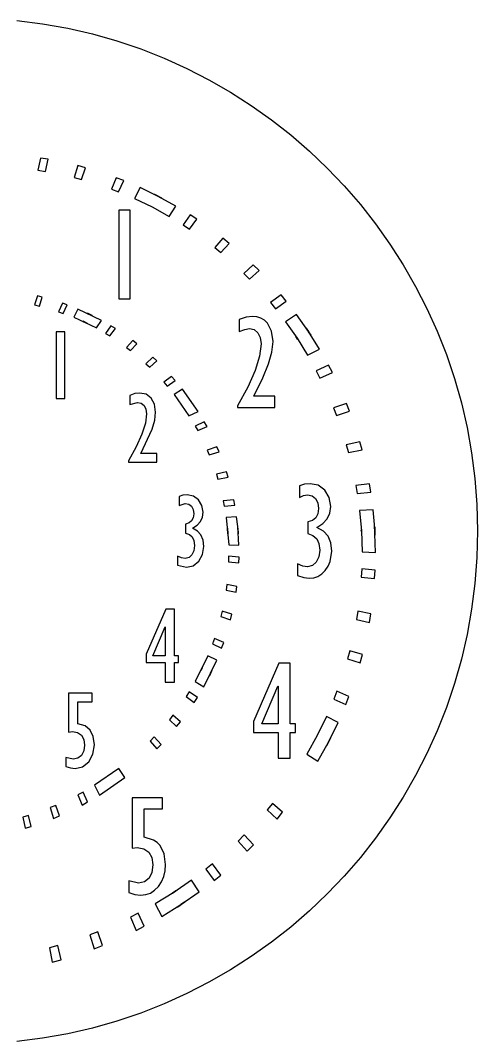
# Model space of a CAD drawing. Extents: x 5 to 175, y 5 to 175.
# Drawn here: x 99.3 to 175, y 5.4 to 174.6 of the extents above; entities that cross this region are included whole.
import ezdxf

# ---------------------------------------------------------------- set-up
doc = ezdxf.new("R2010")
doc.units = 0

msp = doc.modelspace()

# ---------------------------------------------------------------- linework, layer by layer
at = {"layer": 'clockface'}
for p, q in [((98.691256, 174.56612), (102.945406, 174.025539)), ((102.945406, 174.025539), (107.13145, 173.277986)), ((107.13145, 173.277986), (111.244046, 172.328802)), ((111.244046, 172.328802), (115.277854, 171.183327)), ((115.277854, 171.183327), (119.227533, 169.846902)), ((119.227533, 169.846902), (123.087741, 168.324869)), ((123.087741, 168.324869), (126.853137, 166.622569)), ((126.853137, 166.622569), (130.518381, 164.745342)), ((130.518381, 164.745342), (134.078131, 162.698529)), ((134.078131, 162.698529), (137.527047, 160.487472)), ((137.527047, 160.487472), (140.859788, 158.117511)), ((140.859788, 158.117511), (144.071012, 155.593988)), ((144.071012, 155.593988), (147.155379, 152.922243)), ((147.155379, 152.922243), (150.107547, 150.107618)), ((150.107547, 150.107618), (152.922176, 147.155453)), ((152.922176, 147.155453), (155.593925, 144.071089)), ((155.593925, 144.071089), (158.117452, 140.859868)), ((158.117452, 140.859868), (160.487416, 137.52713)), ((160.487416, 137.52713), (162.698477, 134.078217)), ((162.698477, 134.078217), (164.745294, 130.518469)), ((164.745294, 130.518469), (166.622525, 126.853227)), ((166.622525, 126.853227), (168.32483, 123.087833)), ((168.32483, 123.087833), (169.846868, 119.227627)), ((169.846868, 119.227627), (171.183297, 115.27795)), ((171.183297, 115.27795), (172.328777, 111.244143)), ((172.328777, 111.244143), (173.277966, 107.131548)), ((173.277966, 107.131548), (174.025524, 102.945505)), ((174.025524, 102.945505), (174.56611, 98.691356)), ((174.56611, 98.691356), (174.894382, 94.37444)), ((174.894382, 94.37444), (175.005, 90.0001)), ((175.005, 90.0001), (174.894394, 85.625751)), ((175.005, 90.0001), (175.005, 90.0001)), ((174.894394, 85.625751), (174.566132, 81.308827)), ((174.566132, 81.308827), (174.025556, 77.054668)), ((174.025556, 77.054668), (173.278006, 72.868616)), ((173.278006, 72.868616), (172.328825, 68.756012)), ((172.328825, 68.756012), (171.183352, 64.722196)), ((171.183352, 64.722196), (169.846929, 60.772509)), ((169.846929, 60.772509), (168.324897, 56.912294)), ((168.324897, 56.912294), (166.622596, 53.146889)), ((166.622596, 53.146889), (164.745368, 49.481638)), ((164.745368, 49.481638), (162.698555, 45.92188)), ((162.698555, 45.92188), (160.487496, 42.472957)), ((160.487496, 42.472957), (158.117533, 39.14021)), ((158.117533, 39.14021), (155.594006, 35.92898)), ((155.594006, 35.92898), (152.922258, 32.844607)), ((152.922258, 32.844607), (150.107629, 29.892433)), ((150.107629, 29.892433), (147.155459, 27.077799)), ((147.155459, 27.077799), (144.071091, 24.406046)), ((144.071091, 24.406046), (140.859864, 21.882515)), ((140.859864, 21.882515), (137.52712, 19.512547)), ((137.52712, 19.512547), (134.078201, 17.301483)), ((134.078201, 17.301483), (130.518446, 15.254663)), ((130.518446, 15.254663), (126.853198, 13.37743)), ((126.853198, 13.37743), (123.087796, 11.675124)), ((119.227583, 10.153086), (115.277898, 8.816657)), ((123.087796, 11.675124), (119.227583, 10.153086)), ((115.277898, 8.816657), (111.244084, 7.671178)), ((111.244084, 7.671178), (107.131481, 6.72199)), ((102.94543, 5.974434), (98.691272, 5.433851)), ((107.131481, 6.72199), (102.94543, 5.974434))]:
    msp.add_line(p, q, dxfattribs=at)
at = {"layer": 'hour marks'}
for p, q in [((119.123, 146.883), (118.197, 145.075)), ((122.126, 145.42975), (119.123, 146.883)), ((119.123, 146.883), (119.123, 146.883)), ((118.197, 145.075), (121.109125, 143.668625)), ((125.045, 143.825), (122.126, 145.42975)), ((123.932, 142.116), (125.045, 143.825)), ((121.109125, 143.668625), (123.932, 142.116)), ((108.819, 126.754), (108.137, 125.423)), ((108.137, 125.423), (111.894, 123.63)), ((112.715, 124.892), (108.819, 126.754)), ((108.819, 126.754), (108.819, 126.754)), ((145.039, 125.835), (143.212, 124.645)), ((147.005, 123.028125), (145.039, 125.835)), ((145.039, 125.835), (145.039, 125.835)), ((111.894, 123.63), (112.715, 124.892)), ((143.212, 124.645), (145.1035, 121.92475)), ((145.1035, 121.92475), (146.857, 119.11)), ((148.83, 120.12), (147.005, 123.028125)), ((146.857, 119.11), (148.83, 120.12)), ((126.12, 113.515), (124.732, 112.612)), ((128.708, 109.819), (126.12, 113.515)), ((126.12, 113.515), (126.12, 113.515)), ((124.732, 112.612), (127.209, 109.051)), ((127.209, 109.051), (128.708, 109.819)), ((157.718, 93.5234), (155.455, 93.4051)), ((155.455, 93.4051), (155.754, 90.004125)), ((157.949, 91.0972), (157.718, 93.5234)), ((157.718, 93.5234), (157.718, 93.5234)), ((135.063, 92.3426), (133.37, 92.2548)), ((133.37, 92.2548), (133.781, 87.7233)), ((135.299, 90.7319), (135.063, 92.3426)), ((135.063, 92.3426), (135.063, 92.3426)), ((135.477, 87.6349), (135.299, 90.7319)), ((155.754, 90.004125), (155.87, 86.573)), ((158.09, 86.4572), (157.949, 91.0972)), ((133.781, 87.7233), (135.477, 87.6349)), ((155.87, 86.573), (158.09, 86.4572)), ((130.338, 69.3461), (128.255, 65.0937)), ((131.806, 68.5947), (130.338, 69.3461)), ((130.338, 69.3461), (130.338, 69.3461)), ((129.64, 64.1919), (131.806, 68.5947)), ((128.255, 65.0937), (129.64, 64.1919)), ((149.988, 59.2873), (148.442125, 56.124075)), ((151.909, 58.3039), (149.988, 59.2873)), ((149.988, 59.2873), (149.988, 59.2873)), ((150.313625, 55.044087), (151.909, 58.3039)), ((148.442125, 56.124075), (146.738, 53.0582)), ((148.554, 51.8754), (150.313625, 55.044087)), ((146.738, 53.0582), (148.554, 51.8754)), ((115.612, 50.6599), (111.558, 47.8942)), ((112.39, 46.2695), (116.592, 49.1551)), ((116.592, 49.1551), (115.612, 50.6599)), ((115.612, 50.6599), (115.612, 50.6599)), ((111.558, 47.8942), (112.39, 46.2695)), ((127.65, 32.1737), (124.686, 30.130975)), ((128.914, 30.2328), (127.65, 32.1737)), ((127.65, 32.1737), (127.65, 32.1737)), ((124.686, 30.130975), (121.62, 28.2381)), ((125.85825, 28.110487), (128.914, 30.2328)), ((121.62, 28.2381), (122.693, 26.1426)), ((122.693, 26.1426), (125.85825, 28.110487))]:
    msp.add_line(p, q, dxfattribs=at)
at = {"layer": 'Layer 1'}
for p, q in [((117.475, 143.113), (115.5906, 143.112598)), ((115.5906, 143.112598), (115.591, 128.469)), ((117.475, 128.469), (117.475, 143.113)), ((115.591, 128.469), (117.475, 128.469)), ((136.652242, 125.419335), (135.52999, 125.01811)), ((137.7035, 125.552959), (136.652242, 125.419335)), ((137.703705, 125.55352), (137.7035, 125.552959)), ((138.454017, 125.483213), (137.703705, 125.55352)), ((139.121105, 125.272285), (138.454017, 125.483213)), ((139.704909, 124.920727), (139.121105, 125.272285)), ((135.52999, 125.01811), (135.53, 123.031)), ((136.480262, 123.399601), (137.21206, 123.522441)), ((137.21206, 123.522441), (138.006785, 123.350311)), ((140.205365, 124.42853), (139.704909, 124.920727)), ((140.893359, 123.106957), (140.205365, 124.42853)), ((106.628, 122.999), (105.20521, 122.998086)), ((105.20521, 122.998086), (105.206, 111.941)), ((106.628, 111.941), (106.628, 122.999)), ((135.53, 123.031), (136.480262, 123.399601)), ((138.006785, 123.350311), (138.62128, 122.834113)), ((138.62128, 122.834113), (139.022505, 122.042397)), ((139.022505, 122.042397), (139.156129, 121.021303)), ((141.122606, 121.37032), (140.893359, 123.106957)), ((139.156129, 121.021303), (138.910389, 118.970527)), ((140.942394, 119.614449), (141.122606, 121.37032)), ((138.910389, 118.970527), (138.17315, 116.575647)), ((140.40173, 117.71112), (140.942394, 119.614449)), ((139.426819, 115.38459), (140.40173, 117.71112)), ((138.17315, 116.575647), (136.944386, 113.836694)), ((137.944, 112.359), (139.426819, 115.38459)), ((136.944386, 113.836694), (135.224069, 110.753703)), ((105.206, 111.941), (106.628, 111.941)), ((118.264728, 112.751848), (117.41169, 112.446813)), ((117.41169, 112.446813), (117.412, 110.937)), ((119.06379, 112.853507), (118.264728, 112.751848)), ((119.064073, 112.853789), (119.06379, 112.853507)), ((120.141246, 112.640183), (119.064073, 112.853789)), ((120.965243, 111.99906), (120.141246, 112.640183)), ((121.488133, 110.994587), (120.965243, 111.99906)), ((141.44, 112.359), (137.944, 112.359)), ((141.44, 110.458), (141.44, 112.359)), ((117.412, 110.937), (118.69049, 111.31062)), ((118.69049, 111.31062), (119.294597, 111.179885)), ((119.294597, 111.179885), (119.76173, 110.787656)), ((119.76173, 110.787656), (120.066774, 110.185715)), ((120.066774, 110.185715), (120.168426, 109.409446)), ((121.662361, 109.67466), (121.488133, 110.994587)), ((135.224069, 110.753703), (135.224, 110.458)), ((135.224, 110.458), (141.44, 110.458)), ((120.168426, 109.409446), (119.981649, 107.850891)), ((121.11458, 106.89396), (121.525445, 108.340346)), ((121.525445, 108.340346), (121.662361, 109.67466)), ((119.247, 102.826), (121.11458, 106.89396)), ((119.981649, 107.850891), (119.421318, 106.03086)), ((119.421318, 106.03086), (118.48743, 103.949339)), ((118.48743, 103.949339), (117.179986, 101.606316)), ((117.179986, 101.606316), (117.18, 101.382)), ((121.903, 102.826), (119.247, 102.826)), ((121.903, 101.382), (121.903, 102.826)), ((117.18, 101.382), (121.903, 101.382)), ((146.339837, 97.742696), (145.49878, 97.458604)), ((145.49878, 97.458604), (145.499, 95.5429)), ((147.25887, 97.837393), (146.339837, 97.742696)), ((148.598666, 97.567691), (147.258807, 97.837794)), ((147.258807, 97.837794), (147.25887, 97.837393)), ((149.698967, 96.757244), (148.598666, 97.567691)), ((150.434226, 95.540056), (149.698967, 96.757244)), ((126.210692, 95.921557), (125.56743, 95.704185)), ((125.56743, 95.704185), (125.568, 94.2392)), ((126.9136, 95.99409), (126.210692, 95.921557)), ((126.914247, 95.994106), (126.9136, 95.99409)), ((127.938844, 95.787557), (126.914247, 95.994106)), ((128.780267, 95.167801), (127.938844, 95.787557)), ((129.342355, 94.236834), (128.780267, 95.167801)), ((145.499, 95.5429), (146.197917, 95.860355)), ((146.197917, 95.860355), (146.84671, 95.966129)), ((146.84671, 95.966129), (147.596061, 95.815778)), ((147.596061, 95.815778), (148.17271, 95.364615)), ((148.17271, 95.364615), (148.548694, 94.657329)), ((150.67927, 94.049914), (150.434226, 95.540056)), ((125.568, 94.2392), (126.59894, 94.562694)), ((126.59894, 94.562694), (127.171908, 94.447747)), ((127.171908, 94.447747), (127.61283, 94.102775)), ((127.61283, 94.102775), (127.900396, 93.561787)), ((127.900396, 93.561787), (127.996275, 92.858925)), ((129.529582, 93.097131), (129.342355, 94.236834)), ((129.419417, 92.270216), (129.529582, 93.097131)), ((148.548694, 94.657329), (148.67399, 93.738355)), ((148.67399, 93.738355), (148.561156, 92.863033)), ((150.535116, 92.968525), (150.67927, 94.049914)), ((127.219843, 91.333288), (126.615985, 91.146375)), ((127.651185, 91.681029), (127.219843, 91.333288)), ((127.91, 92.18958), (127.651185, 91.681029)), ((127.996275, 92.858925), (127.91, 92.18958)), ((128.537885, 90.945531), (129.088876, 91.553028)), ((129.088876, 91.553028), (129.419417, 92.270216)), ((147.658587, 91.743155), (146.86892, 91.498705)), ((146.86892, 91.498705), (146.869, 89.5603)), ((148.222677, 92.197949), (147.658587, 91.743155)), ((148.561156, 92.863033), (148.222677, 92.197949)), ((149.381941, 91.236075), (150.102666, 92.030579)), ((150.102666, 92.030579), (150.535116, 92.968525)), ((126.615985, 91.146375), (126.616, 89.6637)), ((126.616, 89.6637), (127.27951, 89.444325)), ((127.766372, 90.447691), (128.537885, 90.945531)), ((128.597539, 89.998306), (127.766372, 90.447691)), ((129.191165, 89.348737), (128.597539, 89.998306)), ((148.37296, 90.585014), (149.381941, 91.236075)), ((149.459935, 89.997313), (148.37296, 90.585014)), ((150.236373, 89.147789), (149.459935, 89.997313)), ((127.27951, 89.444325), (127.753487, 89.024685)), ((127.753487, 89.024685), (128.037899, 88.40482)), ((128.037899, 88.40482), (128.13271, 87.58477)), ((129.547302, 88.498951), (129.191165, 89.348737)), ((129.666002, 87.448911), (129.547302, 88.498951)), ((146.869, 89.5603), (147.736651, 89.273374)), ((147.736651, 89.273374), (148.356455, 88.724585)), ((148.356455, 88.724585), (148.728369, 87.913978)), ((150.702252, 88.036447), (150.236373, 89.147789)), ((150.85755, 86.663294), (150.702252, 88.036447)), ((128.026021, 86.717909), (127.706372, 86.04274)), ((128.13271, 87.58477), (128.026021, 86.717909)), ((129.457193, 86.123893), (129.666002, 87.448911)), ((148.85235, 86.8416), (148.713079, 85.708056)), ((148.728369, 87.913978), (148.85235, 86.8416)), ((150.584544, 84.930843), (150.85755, 86.663294)), ((125.989798, 85.563823), (125.303942, 85.838631)), ((125.303942, 85.838631), (125.304, 84.3561)), ((126.598952, 85.472234), (125.989798, 85.563823)), ((127.220819, 85.614778), (126.598952, 85.472234)), ((127.706372, 86.04274), (127.220819, 85.614778)), ((127.906737, 84.257986), (128.83092, 85.011861)), ((128.83092, 85.011861), (129.457193, 86.123893)), ((148.295264, 84.82519), (147.660153, 84.265218)), ((148.713079, 85.708056), (148.295264, 84.82519)), ((150.243316, 84.169067), (150.584544, 84.930843)), ((125.304, 84.3561), (126.80364, 84.006771)), ((126.80364, 84.006771), (127.906737, 84.257986)), ((145.153344, 84.558019), (145.153, 82.6191)), ((146.050208, 84.198466), (145.153344, 84.558019)), ((146.846784, 84.078469), (146.050208, 84.198466)), ((147.660153, 84.265218), (146.846784, 84.078469)), ((148.556844, 82.490947), (149.190473, 82.901768)), ((149.190473, 82.901768), (149.76563, 83.476924)), ((149.76563, 83.476924), (150.243316, 84.169067)), ((145.153, 82.6191), (146.222685, 82.2765)), ((146.222685, 82.2765), (147.11411, 82.162294)), ((147.11411, 82.162294), (147.864727, 82.244457)), ((147.864727, 82.244457), (148.556844, 82.490947)), ((123.379006, 77.028847), (120.137336, 69.601407)), ((124.812, 77.0289), (123.379006, 77.028847)), ((124.812, 69.3043), (124.812, 77.0289)), ((121.195, 69.3043), (123.239506, 74.101378)), ((123.239506, 74.101378), (123.274, 74.1014)), ((123.274, 74.1014), (123.274, 69.3043)), ((120.137336, 69.601407), (120.138, 68.2294)), ((120.138, 68.2294), (123.274, 68.2294)), ((123.274, 69.3043), (121.195, 69.3043)), ((123.274, 68.2294), (123.274, 64.9526)), ((125.476, 69.3043), (124.812, 69.3043)), ((124.812, 64.9526), (124.812, 68.2294)), ((124.812, 68.2294), (125.476, 68.2294)), ((125.476, 68.2294), (125.476, 69.3043)), ((142.114306, 68.08367), (137.900096, 58.42795)), ((143.977, 68.0837), (142.114306, 68.08367)), ((143.977, 58.0414), (143.977, 68.0837)), ((123.274, 64.9526), (124.812, 64.9526)), ((139.275, 58.0414), (141.933306, 64.278228)), ((141.933306, 64.278228), (141.978, 64.2783)), ((141.978, 64.2783), (141.978, 58.0414)), ((107.261506, 63.148062), (107.261, 56.7082)), ((111.149, 63.1482), (107.261506, 63.148062)), ((111.149, 61.7147), (111.149, 63.1482)), ((108.8025, 58.087523), (108.802, 61.7147)), ((108.802, 61.7147), (111.149, 61.7147)), ((109.997631, 57.725357), (108.8025, 58.087523)), ((110.851253, 57.023983), (109.997631, 57.725357)), ((137.900096, 58.42795), (137.9, 56.6446)), ((141.978, 58.0414), (139.275, 58.0414)), ((144.841, 58.0414), (143.977, 58.0414)), ((144.841, 56.6446), (144.841, 58.0414)), ((107.261, 56.7082), (107.897143, 56.779591)), ((107.897143, 56.779591), (108.743497, 56.631786)), ((108.743497, 56.631786), (109.383853, 56.188409)), ((109.383853, 56.188409), (109.786931, 55.483282)), ((111.363402, 55.983376), (110.851253, 57.023983)), ((111.53411, 54.603513), (111.363402, 55.983376)), ((137.9, 56.6446), (141.978, 56.6446)), ((141.978, 56.6446), (141.978, 52.3844)), ((143.977, 52.3844), (143.977, 56.6446)), ((143.977, 56.6446), (144.841, 56.6446)), ((109.786931, 55.483282), (109.921296, 54.549749)), ((109.921296, 54.549749), (109.793618, 53.580057)), ((111.303537, 53.0583), (111.53411, 54.603513)), ((108.049582, 52.211921), (106.813482, 52.489411)), ((106.813482, 52.489411), (106.814, 51.0027)), ((109.410732, 52.838759), (108.819724, 52.368594)), ((109.793618, 53.580057), (109.410732, 52.838759)), ((110.6117, 51.790753), (111.303537, 53.0583)), ((106.814, 51.0027), (107.575195, 50.75423)), ((107.575195, 50.75423), (108.33639, 50.671453)), ((108.819724, 52.368594), (108.049582, 52.211921)), ((108.33639, 50.671453), (109.585996, 50.951207)), ((109.585996, 50.951207), (110.6117, 51.790753)), ((141.978, 52.3844), (143.977, 52.3844)), ((122.832, 45.8081), (117.807626, 45.808065)), ((117.807626, 45.808065), (117.808, 37.4835)), ((122.832, 43.9555), (122.832, 45.8081)), ((119.79838, 39.266294), (119.799, 43.9555)), ((119.799, 43.9555), (122.832, 43.9555)), ((121.343369, 38.798079), (119.79838, 39.266294)), ((117.808, 37.4835), (118.629662, 37.575958)), ((118.629662, 37.575958), (119.723997, 37.384847)), ((119.723997, 37.384847), (120.552022, 36.811661)), ((121.950353, 38.399507), (121.343369, 38.798079)), ((122.446989, 37.891298), (121.950353, 38.399507)), ((123.109195, 36.545989), (122.446989, 37.891298)), ((120.552022, 36.811661), (121.072973, 35.899927)), ((121.072973, 35.899927), (121.246565, 34.692941)), ((123.32994, 34.762194), (123.109195, 36.545989)), ((121.246565, 34.692941), (121.081595, 33.439704)), ((123.255383, 33.718729), (123.32994, 34.762194)), ((120.586645, 32.481701), (119.822378, 31.873686)), ((121.081595, 33.439704), (120.586645, 32.481701)), ((122.659014, 31.901033), (123.031731, 32.765015)), ((123.031731, 32.765015), (123.255383, 33.718729)), ((117.228715, 32.030045), (117.228, 30.1082)), ((118.826555, 31.670904), (117.228715, 32.030045)), ((119.822378, 31.873686), (118.826555, 31.670904)), ((120.811525, 30.041208), (121.510576, 30.493548)), ((121.510576, 30.493548), (122.13726, 31.126764)), ((122.13726, 31.126764), (122.659014, 31.901033)), ((117.228, 30.1082), (117.228, 30.1077)), ((117.228, 30.1077), (118.212174, 29.786396)), ((118.212174, 29.786396), (119.19635, 29.679294)), ((119.19635, 29.679294), (120.040114, 29.769778)), ((120.040114, 29.769778), (120.811525, 30.041208))]:
    msp.add_line(p, q, dxfattribs=at)
at = {"layer": 'minute marks'}
for p, q in [((102.607, 151.775), (102.191, 149.739)), ((103.895, 151.559), (102.607, 151.775)), ((102.607, 151.775), (102.607, 151.775)), ((103.439, 149.536), (103.895, 151.559)), ((102.191, 149.739), (103.439, 149.536)), ((108.802, 150.525), (108.188, 148.55)), ((110.068, 150.175), (108.802, 150.525)), ((108.802, 150.525), (108.802, 150.525)), ((109.419, 148.229), (110.068, 150.175)), ((108.188, 148.55), (109.419, 148.229)), ((115.172, 148.519), (114.366, 146.643)), ((116.403, 148.04), (115.172, 148.519)), ((115.172, 148.519), (115.172, 148.519)), ((115.559, 146.183), (116.403, 148.04)), ((114.366, 146.643), (115.559, 146.183)), ((121.528, 145.733), (121.522, 145.722)), ((121.522, 145.722), (122.109, 145.438)), ((122.109, 145.438), (121.528, 145.733)), ((121.528, 145.733), (121.528, 145.733)), ((122.135, 145.425), (122.701, 145.113)), ((122.712, 145.132), (122.135, 145.425)), ((122.135, 145.425), (122.135, 145.425)), ((122.701, 145.113), (122.712, 145.132)), ((127.408, 142.374), (126.225, 140.717)), ((128.534, 141.654), (127.408, 142.374)), ((127.408, 142.374), (127.408, 142.374)), ((126.225, 140.717), (127.298, 139.997)), ((127.298, 139.997), (128.534, 141.654)), ((132.839, 138.485), (131.47, 136.935)), ((132.473, 136.109), (133.885, 137.642)), ((133.885, 137.642), (132.839, 138.485)), ((132.839, 138.485), (132.839, 138.485)), ((131.47, 136.935), (132.473, 136.109)), ((137.85, 134.076), (136.296, 132.644)), ((138.804, 133.122), (137.85, 134.076)), ((137.85, 134.076), (137.85, 134.076)), ((136.296, 132.644), (137.219, 131.722)), ((137.219, 131.722), (138.804, 133.122)), ((102.093, 128.929), (101.631, 127.44)), ((102.907, 128.704), (102.093, 128.929)), ((102.093, 128.929), (102.093, 128.929)), ((102.427, 127.265), (102.907, 128.704)), ((142.457, 129.132), (140.717, 127.835)), ((143.306, 128.073), (142.457, 129.132)), ((142.457, 129.132), (142.457, 129.132)), ((101.631, 127.44), (102.427, 127.265)), ((106.243, 127.761), (105.619, 126.31)), ((107.037, 127.451), (106.243, 127.761)), ((106.243, 127.761), (106.243, 127.761)), ((106.395, 126.04), (107.037, 127.451)), ((140.717, 127.835), (141.555, 126.823)), ((141.555, 126.823), (143.306, 128.073)), ((105.619, 126.31), (106.395, 126.04)), ((110.407, 126.073), (110.394, 126.051)), ((110.394, 126.051), (111.17, 125.68)), ((111.171, 125.682), (110.407, 126.073)), ((110.407, 126.073), (110.407, 126.073)), ((111.17, 125.68), (111.171, 125.682)), ((109.656, 124.747), (109.639, 124.716)), ((109.639, 124.716), (110.389, 124.363)), ((110.405, 124.39), (109.656, 124.747)), ((109.656, 124.747), (109.656, 124.747)), ((110.389, 124.363), (110.405, 124.39)), ((114.283, 123.997), (113.381, 122.734)), ((114.096, 122.302), (115.012, 123.528)), ((115.012, 123.528), (114.283, 123.997)), ((114.283, 123.997), (114.283, 123.997)), ((146.628, 123.6), (146.611, 123.59)), ((146.611, 123.59), (146.991, 123.048)), ((146.991, 123.048), (146.628, 123.6)), ((146.628, 123.6), (146.628, 123.6)), ((113.381, 122.734), (114.096, 122.302)), ((144.905, 122.21), (145.203, 121.766)), ((145.203, 121.766), (144.905, 122.21)), ((144.905, 122.21), (144.905, 122.21)), ((147.023, 123), (147.367, 122.451)), ((147.379, 122.459), (147.023, 123)), ((147.023, 123), (147.023, 123)), ((147.367, 122.451), (147.379, 122.459)), ((117.886, 121.559), (116.853, 120.391)), ((116.853, 120.391), (117.528, 119.885)), ((117.528, 119.885), (118.573, 121.019)), ((118.573, 121.019), (117.886, 121.559)), ((117.886, 121.559), (117.886, 121.559)), ((121.232, 118.768), (120.071, 117.699)), ((121.87, 118.16), (121.232, 118.768)), ((121.232, 118.768), (121.232, 118.768)), ((120.071, 117.699), (120.699, 117.125)), ((120.699, 117.125), (121.87, 118.16)), ((150.333, 117.447), (148.298, 116.52)), ((150.978, 116.23), (150.333, 117.447)), ((150.333, 117.447), (150.333, 117.447)), ((124.329, 115.608), (123.044, 114.65)), ((124.915, 114.938), (124.329, 115.608)), ((124.329, 115.608), (124.329, 115.608)), ((148.298, 116.52), (148.898, 115.336)), ((148.898, 115.336), (150.978, 116.23)), ((123.044, 114.65), (123.619, 114.013)), ((123.619, 114.013), (124.915, 114.938)), ((153.296, 111.109), (151.146, 110.392)), ((151.146, 110.392), (151.622, 109.143)), ((153.815, 109.824), (153.296, 111.109)), ((153.296, 111.109), (153.296, 111.109)), ((151.622, 109.143), (153.815, 109.824)), ((129.733, 108.075), (128.223, 107.388)), ((128.223, 107.388), (128.651, 106.627)), ((128.651, 106.627), (130.195, 107.29)), ((130.195, 107.29), (129.733, 108.075)), ((129.733, 108.075), (129.733, 108.075)), ((131.816, 103.945), (130.221, 103.413)), ((130.221, 103.413), (130.546, 102.595)), ((132.206, 103.111), (131.816, 103.945)), ((131.816, 103.945), (131.816, 103.945)), ((155.494, 104.784), (153.264, 104.28)), ((153.264, 104.28), (153.622, 102.983)), ((153.622, 102.983), (155.874, 103.443)), ((155.874, 103.443), (155.494, 104.784)), ((155.494, 104.784), (155.494, 104.784)), ((130.546, 102.595), (132.206, 103.111)), ((133.395, 99.7949), (131.738, 99.4213)), ((133.691, 98.9159), (133.395, 99.7949)), ((133.395, 99.7949), (133.395, 99.7949)), ((131.738, 99.4213), (131.973, 98.5655)), ((131.973, 98.5655), (133.691, 98.9159)), ((157.128, 97.7981), (154.847, 97.533)), ((154.847, 97.533), (155.08, 96.1977)), ((155.08, 96.1977), (157.34, 96.4127)), ((157.34, 96.4127), (157.128, 97.7981)), ((157.128, 97.7981), (157.128, 97.7981)), ((134.624, 95.1838), (132.896, 94.9828)), ((132.896, 94.9828), (133.05, 94.0996)), ((134.781, 94.265), (134.624, 95.1838)), ((134.624, 95.1838), (134.624, 95.1838)), ((133.05, 94.0996), (134.781, 94.265)), ((133.578, 90.4508), (133.645, 89.5485)), ((133.583, 90.4508), (133.578, 90.4508)), ((133.578, 90.4508), (133.578, 90.4508)), ((133.665, 89.5485), (133.583, 90.4508)), ((135.315, 90.4689), (135.368, 89.5304)), ((135.317, 90.4689), (135.315, 90.4689)), ((135.315, 90.4689), (135.315, 90.4689)), ((135.381, 89.5304), (135.317, 90.4689)), ((155.739, 90.1748), (155.756, 89.934)), ((155.756, 89.934), (155.739, 90.1748)), ((155.739, 90.1748), (155.739, 90.1748)), ((157.961, 90.7035), (158.004, 89.2953)), ((157.965, 90.7035), (157.961, 90.7035)), ((157.961, 90.7035), (157.961, 90.7035)), ((158.025, 89.2953), (157.965, 90.7035)), ((133.645, 89.5485), (133.665, 89.5485)), ((135.368, 89.5304), (135.381, 89.5304)), ((158.004, 89.2953), (158.025, 89.2953)), ((133.768, 85.8314), (133.746, 84.9178)), ((133.746, 84.9178), (135.457, 84.7193)), ((135.495, 85.6666), (133.768, 85.8314)), ((133.768, 85.8314), (133.768, 85.8314)), ((135.457, 84.7193), (135.495, 85.6666)), ((155.816, 83.7318), (155.747, 82.3619)), ((158.037, 83.5199), (155.816, 83.7318)), ((155.816, 83.7318), (155.816, 83.7318)), ((157.946, 82.1061), (158.037, 83.5199)), ((155.747, 82.3619), (157.946, 82.1061)), ((133.49, 81.1247), (133.363, 80.2116)), ((133.363, 80.2116), (135.004, 79.8416)), ((135.145, 80.7868), (133.49, 81.1247)), ((133.49, 81.1247), (133.49, 81.1247)), ((135.004, 79.8416), (135.145, 80.7868)), ((132.718, 76.7296), (132.506, 75.8243)), ((134.328, 76.2289), (132.718, 76.7296)), ((132.718, 76.7296), (132.718, 76.7296)), ((134.088, 75.2967), (134.328, 76.2289)), ((155.155, 76.7038), (154.926, 75.3437)), ((157.318, 76.2625), (155.155, 76.7038)), ((155.155, 76.7038), (155.155, 76.7038)), ((157.078, 74.8579), (157.318, 76.2625)), ((132.506, 75.8243), (134.088, 75.2967)), ((154.926, 75.3437), (157.078, 74.8579)), ((131.421, 72.1821), (131.108, 71.2995)), ((131.108, 71.2995), (132.616, 70.6132)), ((132.954, 71.5227), (131.421, 72.1821)), ((131.421, 72.1821), (131.421, 72.1821)), ((132.616, 70.6132), (132.954, 71.5227)), ((153.828, 70.1719), (153.469, 68.833)), ((155.924, 69.5213), (153.828, 70.1719)), ((153.828, 70.1719), (153.828, 70.1719)), ((155.538, 68.1431), (155.924, 69.5213)), ((153.469, 68.833), (155.538, 68.1431)), ((129.41, 67.3183), (129.226, 66.9489)), ((129.226, 66.9489), (129.41, 67.3183)), ((129.41, 67.3183), (129.41, 67.3183)), ((130.775, 66.3556), (130.555, 65.937)), ((130.567, 65.9303), (130.775, 66.3556)), ((130.775, 66.3556), (130.775, 66.3556)), ((130.986, 66.814), (130.784, 66.3737)), ((130.784, 66.3737), (130.997, 66.8083)), ((130.997, 66.8083), (130.986, 66.814)), ((130.986, 66.814), (130.986, 66.814)), ((130.555, 65.937), (130.567, 65.9303)), ((127.261, 63.3858), (126.744, 62.5889)), ((126.744, 62.5889), (128.085, 61.5885)), ((128.603, 62.4272), (127.261, 63.3858)), ((127.261, 63.3858), (127.261, 63.3858)), ((151.717, 63.4519), (151.208, 62.1554)), ((153.708, 62.5951), (151.717, 63.4519)), ((151.717, 63.4519), (151.717, 63.4519)), ((153.182, 61.2572), (153.708, 62.5951)), ((128.085, 61.5885), (128.603, 62.4272)), ((151.208, 62.1554), (153.182, 61.2572)), ((124.553, 59.4692), (123.956, 58.723)), ((125.78, 58.3845), (124.553, 59.4692)), ((124.553, 59.4692), (124.553, 59.4692)), ((123.956, 58.723), (125.163, 57.6104)), ((125.163, 57.6104), (125.78, 58.3845)), ((121.427, 55.8818), (120.771, 55.1744)), ((122.584, 54.6251), (121.427, 55.8818)), ((121.427, 55.8818), (121.427, 55.8818)), ((120.771, 55.1744), (121.892, 53.9057)), ((121.892, 53.9057), (122.584, 54.6251)), ((150.311, 55.04), (149.966, 54.4189)), ((149.966, 54.4189), (149.987, 54.4065)), ((149.987, 54.4065), (150.311, 55.04)), ((150.311, 55.04), (150.311, 55.04)), ((150.635, 55.6994), (150.318, 55.0524)), ((150.318, 55.0524), (150.645, 55.6932)), ((150.645, 55.6932), (150.635, 55.6994)), ((150.635, 55.6994), (150.635, 55.6994)), ((109.67, 46.7604), (108.801, 46.2922)), ((108.801, 46.2922), (109.524, 44.6117)), ((110.413, 45.1259), (109.67, 46.7604)), ((109.67, 46.7604), (109.67, 46.7604)), ((105.159, 44.543), (104.229, 44.1942)), ((104.229, 44.1942), (104.791, 42.3876)), ((105.742, 42.7963), (105.159, 44.543)), ((105.159, 44.543), (105.159, 44.543)), ((109.524, 44.6117), (110.413, 45.1259)), ((141.063, 44.8825), (140.162, 43.7942)), ((142.711, 43.4258), (141.063, 44.8825)), ((141.063, 44.8825), (141.063, 44.8825)), ((100.635, 42.8832), (99.6677, 42.6258)), ((99.6677, 42.6258), (100.049, 40.7603)), ((101.045, 41.0667), (100.635, 42.8832)), ((100.635, 42.8832), (100.635, 42.8832)), ((104.791, 42.3876), (105.742, 42.7963)), ((140.162, 43.7942), (141.789, 42.2951)), ((141.789, 42.2951), (142.711, 43.4258)), ((100.049, 40.7603), (101.045, 41.0667)), ((136.374, 39.6544), (135.368, 38.6529)), ((137.898, 38.0002), (136.374, 39.6544)), ((136.374, 39.6544), (136.374, 39.6544)), ((135.368, 38.6529), (136.856, 36.9693)), ((136.856, 36.9693), (137.898, 38.0002)), ((131.126, 34.8707), (130.023, 33.9638)), ((130.023, 33.9638), (131.353, 32.1024)), ((132.506, 33.0202), (131.126, 34.8707)), ((131.126, 34.8707), (131.126, 34.8707)), ((131.353, 32.1024), (132.506, 33.0202)), ((125.039, 30.3738), (124.461, 29.992)), ((124.461, 29.992), (125.039, 30.3738)), ((125.039, 30.3738), (125.039, 30.3738)), ((125.85, 28.1058), (125.231, 27.7203)), ((125.231, 27.7203), (125.239, 27.7068)), ((125.239, 27.7068), (125.85, 28.1058)), ((125.85, 28.1058), (125.85, 28.1058)), ((126.47, 28.5352), (125.865, 28.1151)), ((125.865, 28.1151), (126.481, 28.5171)), ((126.481, 28.5171), (126.47, 28.5352)), ((126.47, 28.5352), (126.47, 28.5352)), ((118.802, 26.6857), (117.512, 26.0413)), ((117.512, 26.0413), (118.463, 23.829)), ((119.786, 24.5241), (118.802, 26.6857)), ((118.802, 26.6857), (118.802, 26.6857)), ((118.463, 23.829), (119.786, 24.5241)), ((112.136, 23.6249), (110.778, 23.1123)), ((110.778, 23.1123), (111.502, 20.7843)), ((112.898, 21.3382), (112.136, 23.6249)), ((112.136, 23.6249), (112.136, 23.6249)), ((105.495, 21.3553), (104.087, 20.9708)), ((104.087, 20.9708), (104.574, 18.5813)), ((106.03, 18.9859), (105.495, 21.3553)), ((105.495, 21.3553), (105.495, 21.3553)), ((111.502, 20.7843), (112.898, 21.3382)), ((104.574, 18.5813), (106.03, 18.9859))]:
    msp.add_line(p, q, dxfattribs=at)

doc.saveas('drawing.dxf')
